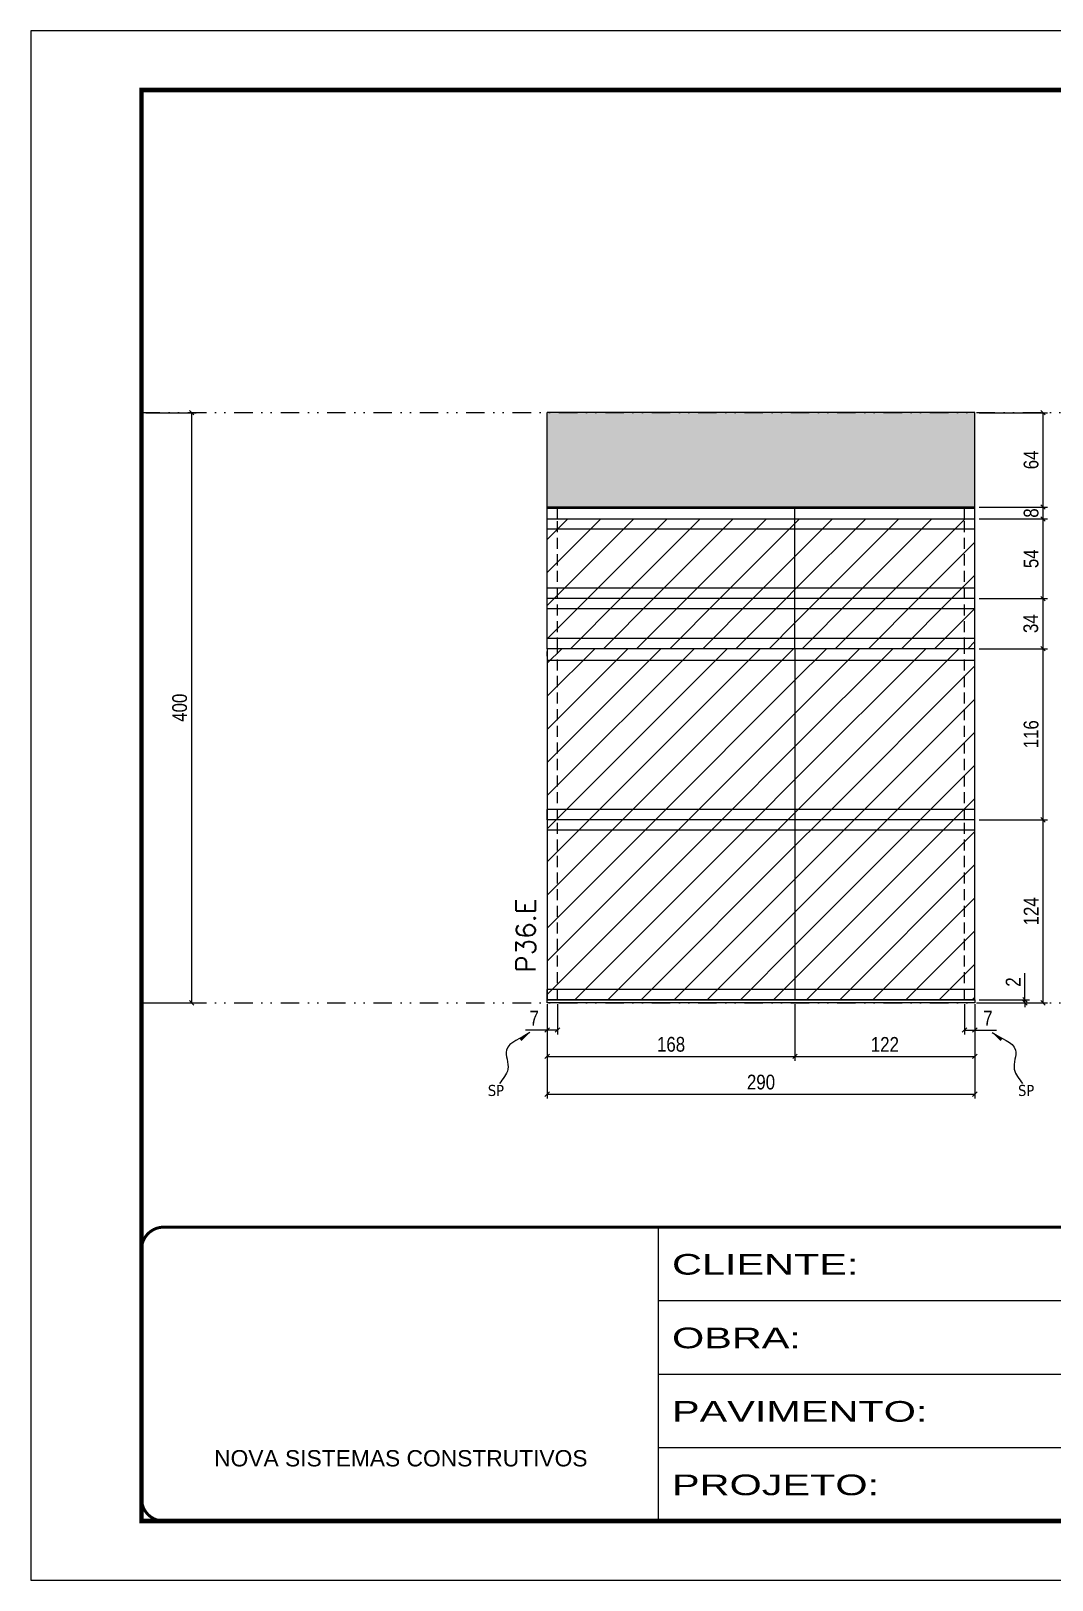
# Model space of a CAD drawing. Extents: x 28748 to 35002, y 14885 to 43501.
# Drawn here: x 30333 to 31026, y 24074 to 25124 of the extents above; entities that cross this region are included whole.
import ezdxf

# ---------------------------------------------------------------- set-up
doc = ezdxf.new("R2010")
doc.units = 0
for name, pattern in [('CONTINUO', [0]), ('DASHED', [0.75, 0.5, -0.25]), ('DIVIDE2', [0.625, 0.25, -0.125, 0, -0.125, 0, -0.125]), ('HIDDEN', [0.375, 0.25, -0.125])]:
    doc.linetypes.add(name, pattern=pattern)
for name, color, linetype in [('COTA', 241, 'Continuous'), ('Nível', 160, 'Continuous'), ('Painéis', 200, 'Continuous'), ('Sarrafo de Pressão', 42, 'HIDDEN'), ('texto', 7, 'Continuous')]:
    doc.layers.add(name, color=color, linetype=linetype)
for name, color, linetype, lineweight in [('Folhas', 255, 'Continuous', 9), ('Hachura', 251, 'Continuous', 9), ('Sarr 2.2x7', 40, 'Continuous', 9), ('SARRAFO DE PRESSAO', 251, 'DASHED', 9), ('Texto Seção', 7, 'Continuous', 15)]:
    doc.layers.add(name, color=color, linetype=linetype, lineweight=lineweight)
doc.styles.add('ARIAL', font='arial.ttf')
doc.styles.add('COTA TECNICA', font='techl___.ttf', dxfattribs={"height": 10})
doc.styles.add('COTA TECNICA-50', font='techl___.ttf', dxfattribs={"height": 10})
doc.styles.add('REGUA-120', font='ROMANS.shx', dxfattribs={"height": 15})
doc.styles.get("Standard").update_dxf_attribs({"font": 'arial.ttf'})
doc.styles.add('Tecnologia', font='')
doc.styles.get('Tecnologia').set_extended_font_data('Forgotten Futurist')
doc.dimstyles.new('COTA PAINEL-50', dxfattribs={"dimtxt": 10, "dimasz": 3, "dimexe": 3, "dimexo": 3, "dimgap": 3, "dimtad": 1, "dimdec": 1, "dimzin": 12, "dimdsep": 46, "dimtxsty": 'COTA TECNICA-50', "dimblk1": 'OBLIQUE', "dimblk2": 'OBLIQUE', "dimsah": 1, "dimcen": 0.9, "dimclrd": 4, "dimclre": 4, "dimclrt": 240, "dimadec": 1, "dimazin": 3, "dimtfac": 1, "dimtdec": 1, "dimtmove": 0, "dimatfit": 3, "dimfxl": 1, "dimtolj": 1, "dimtzin": 12, "dimarcsym": 0})
doc.dimstyles.new('PAINEL', dxfattribs={"dimtxt": 10, "dimasz": 3, "dimexe": 3, "dimexo": 3, "dimgap": 3, "dimtad": 1, "dimdec": 1, "dimzin": 12, "dimdsep": 46, "dimtxsty": 'COTA TECNICA', "dimblk1": 'OBLIQUE', "dimblk2": 'OBLIQUE', "dimsah": 1, "dimcen": 0.9, "dimclrd": 4, "dimclre": 4, "dimclrt": 240, "dimadec": 1, "dimazin": 3, "dimtfac": 1, "dimtdec": 1, "dimtmove": 0, "dimatfit": 3, "dimfxl": 1, "dimtolj": 1, "dimtzin": 12, "dimarcsym": 0})
doc.dimstyles.get("Standard").update_dxf_attribs({"dimtxt": 0.18, "dimasz": 0.18, "dimexe": 0.18, "dimexo": 0.0625, "dimgap": 0.09, "dimtad": 0, "dimtih": 1, "dimtoh": 1, "dimdec": 4, "dimzin": 0, "dimdsep": 46, "dimtxsty": 'Standard', "dimcen": 0.09, "dimadec": 0, "dimazin": 0, "dimtfac": 1, "dimtdec": 4, "dimtofl": 0, "dimtmove": 0, "dimatfit": 3, "dimfxl": 1, "dimtolj": 1, "dimtzin": 0, "dimarcsym": 0})
pattern_1 = [(45, (-98687.658, -2076.637), (-11.2253202, 11.2253202), [])]

# ---------------------------------------------------------------- blocks, each defined once
blk = doc.blocks.new('9999999999')
at = {"color": 30, "linetype": 'CONTINUO'}
for p, q in [((98564.6, 34230.2), (98564.6, 34429.4)), ((98564.6, 34379.6), (99584, 34379.6)), ((98564.6, 34329.8), (99488, 34329.8)), ((98564.6, 34280), (99488, 34280))]:
    blk.add_line(p, q, dxfattribs=at)
at = {"color": 30, "linetype": 'CONTINUO', "const_width": 2}
blk.add_lwpolyline([(99584, 34230.2), (99584, 34414.4, 0.414214), (99569, 34429.4), (98229, 34429.4, 0.414214), (98214, 34414.4), (98214, 34245.2, 0.414214), (98229, 34230.2), (99584, 34230.2)], format="xyb", dxfattribs=at)
at = {"layer": 'Folhas'}
blk.add_lwpolyline([(98139, 34190.2), (99624, 34190.2), (99624, 35240.2), (98139, 35240.2)], close=True, dxfattribs=at)
at = {"layer": 'Folhas', "color": 30, "const_width": 3}
blk.add_lwpolyline([(98214, 34230.2), (99584, 34230.2), (99584, 35200.2), (98214, 35200.2)], close=True, dxfattribs=at)
at = {"color": 7, "linetype": 'Continuous', "ltscale": 5, "style": 'ARIAL'}
blk.add_text('NOVA SISTEMAS CONSTRUTIVOS', height=11.059, dxfattribs=at).set_placement((98263.2, 34267.2))
at = {"layer": 'Folhas', "color": 7, "style": 'Tecnologia', "width": 1.5}
for s, p in [('CLIENTE:', (98573.7, 34397.2)), ('OBRA:', (98573.7, 34347.3)), ('PAVIMENTO:', (98573.7, 34297.5)), ('PROJETO:', (98573.7, 34247.7))]:
    blk.add_text(s, height=14, dxfattribs=at).set_placement(p)
blk = doc.blocks.new('_Oblique')
at = {"color": 0, "linetype": 'ByBlock', "lineweight": -2}
blk.add_line((-0.5, -0.5), (0.5, 0.5), dxfattribs=at)
blk = doc.blocks.new('*D2012')
at = {"layer": 'COTA', "color": 4, "linetype": 'ByBlock', "lineweight": -2, "transparency": 16777216}
for p, q in [((30411.3, 24864.8), (30445.3, 24864.8)), ((30442.3, 24864.8), (30442.3, 24464.8)), ((30411.3, 24464.8), (30445.3, 24464.8))]:
    blk.add_line(p, q, dxfattribs=at)
at = {"layer": 'Defpoints', "color": 0, "linetype": 'ByBlock', "transparency": 16777216}
for p in [(30408.3, 24864.8), (30408.3, 24464.8), (30442.3, 24464.8)]:
    blk.add_point(p, dxfattribs=at)
at = {"layer": 'COTA', "color": 4, "linetype": 'ByBlock', "lineweight": -2, "transparency": 16777216, "xscale": 3, "yscale": 3, "zscale": 3}
for p, rotation in [((30442.3, 24864.8), 90), ((30442.3, 24464.8), 270)]:
    blk.add_blockref('_Oblique', p, dxfattribs=dict(at, rotation=rotation))
at = {"layer": 'COTA', "color": 240, "linetype": 'ByBlock', "transparency": 16777216, "insert": (30434.2, 24664.8), "char_height": 10, "attachment_point": 5, "rotation": 90, "style": 'COTA TECNICA'}
blk.add_mtext('\\A1;400', dxfattribs=at)
blk = doc.blocks.new('*D1275')
at = {"layer": 'COTA', "color": 4, "lineweight": -2, "transparency": 16777216}
for p, q in [((30683.4, 24463.8), (30683.4, 24399.9)), ((30973.4, 24463.8), (30973.4, 24399.9)), ((30683.4, 24402.9), (30973.4, 24402.9))]:
    blk.add_line(p, q, dxfattribs=at)
at = {"layer": 'Defpoints', "color": 0, "transparency": 16777216}
for p in [(30683.4, 24466.8), (30973.4, 24466.8), (30973.4, 24402.9)]:
    blk.add_point(p, dxfattribs=at)
at = {"layer": 'COTA', "color": 4, "lineweight": -2, "transparency": 16777216, "xscale": 3, "yscale": 3, "zscale": 3, "rotation": 180}
blk.add_blockref('_Oblique', (30683.4, 24402.9), dxfattribs=at)
at = {"layer": 'COTA', "color": 4, "lineweight": -2, "transparency": 16777216, "xscale": 3, "yscale": 3, "zscale": 3}
blk.add_blockref('_Oblique', (30973.4, 24402.9), dxfattribs=at)
at = {"layer": 'COTA', "color": 240, "transparency": 16777216, "insert": (30828.4, 24411), "char_height": 10, "attachment_point": 5, "style": 'COTA TECNICA'}
blk.add_mtext('\\A1;290', dxfattribs=at)
blk = doc.blocks.new('*D1276')
at = {"layer": 'COTA', "color": 4, "lineweight": -2, "transparency": 16777216}
for p, q in [((30683.4, 24461.8), (30683.4, 24443.3)), ((30690.4, 24463.8), (30690.4, 24443.3)), ((30683.4, 24446.3), (30668.7, 24446.3)), ((30690.4, 24446.3), (30683.4, 24446.3))]:
    blk.add_line(p, q, dxfattribs=at)
at = {"layer": 'Defpoints', "color": 0, "transparency": 16777216}
for p in [(30690.4, 24466.8), (30683.4, 24464.8), (30683.4, 24446.3)]:
    blk.add_point(p, dxfattribs=at)
at = {"layer": 'COTA', "color": 4, "lineweight": -2, "transparency": 16777216, "xscale": 3, "yscale": 3, "zscale": 3, "rotation": 180}
blk.add_blockref('_Oblique', (30683.4, 24446.3), dxfattribs=at)
at = {"layer": 'COTA', "color": 4, "lineweight": -2, "transparency": 16777216, "xscale": 3, "yscale": 3, "zscale": 3}
blk.add_blockref('_Oblique', (30690.4, 24446.3), dxfattribs=at)
at = {"layer": 'COTA', "color": 240, "transparency": 16777216, "insert": (30674.6, 24454.4), "char_height": 10, "attachment_point": 5, "style": 'COTA TECNICA-50'}
blk.add_mtext('\\A1;7', dxfattribs=at)
blk = doc.blocks.new('*D1277')
at = {"layer": 'COTA', "color": 4, "lineweight": -2, "transparency": 16777216}
for p, q in [((30966.4, 24463.8), (30966.4, 24443.3)), ((30973.4, 24461.8), (30973.4, 24443.3)), ((30966.4, 24446.3), (30973.4, 24446.3)), ((30973.4, 24446.3), (30988.2, 24446.3))]:
    blk.add_line(p, q, dxfattribs=at)
at = {"layer": 'Defpoints', "color": 0, "transparency": 16777216}
for p in [(30966.4, 24466.8), (30973.4, 24464.8), (30973.4, 24446.3)]:
    blk.add_point(p, dxfattribs=at)
at = {"layer": 'COTA', "color": 4, "lineweight": -2, "transparency": 16777216, "xscale": 3, "yscale": 3, "zscale": 3, "rotation": 180}
blk.add_blockref('_Oblique', (30966.4, 24446.3), dxfattribs=at)
at = {"layer": 'COTA', "color": 4, "lineweight": -2, "transparency": 16777216, "xscale": 3, "yscale": 3, "zscale": 3}
blk.add_blockref('_Oblique', (30973.4, 24446.3), dxfattribs=at)
at = {"layer": 'COTA', "color": 240, "transparency": 16777216, "insert": (30982.3, 24454.4), "char_height": 10, "attachment_point": 5, "style": 'COTA TECNICA-50'}
blk.add_mtext('\\A1;7', dxfattribs=at)
blk = doc.blocks.new('*D1278')
at = {"layer": 'COTA', "color": 4, "lineweight": -2, "transparency": 16777216}
for p, q in [((30976.4, 24588.8), (31022.7, 24588.8)), ((31019.7, 24464.8), (31019.7, 24588.8)), ((30976.4, 24464.8), (31022.7, 24464.8))]:
    blk.add_line(p, q, dxfattribs=at)
at = {"layer": 'Defpoints', "color": 0, "transparency": 16777216}
for p in [(30973.4, 24588.8), (31019.7, 24588.8), (30973.4, 24464.8)]:
    blk.add_point(p, dxfattribs=at)
at = {"layer": 'COTA', "color": 4, "lineweight": -2, "transparency": 16777216, "xscale": 3, "yscale": 3, "zscale": 3}
for p, rotation in [((31019.7, 24588.8), 90), ((31019.7, 24464.8), 270)]:
    blk.add_blockref('_Oblique', p, dxfattribs=dict(at, rotation=rotation))
at = {"layer": 'COTA', "color": 240, "transparency": 16777216, "insert": (31011.6, 24526.8), "char_height": 10, "attachment_point": 5, "rotation": 90, "style": 'COTA TECNICA-50'}
blk.add_mtext('\\A1;124', dxfattribs=at)
blk = doc.blocks.new('*D1279')
at = {"layer": 'COTA', "color": 4, "lineweight": -2, "transparency": 16777216}
for p, q in [((31007.4, 24466.8), (31007.4, 24484.9)), ((30976.4, 24466.8), (31010.4, 24466.8)), ((31007.4, 24464.8), (31007.4, 24466.8)), ((30976.4, 24464.8), (31010.4, 24464.8)), ((31007.4, 24464.8), (31007.4, 24461.8))]:
    blk.add_line(p, q, dxfattribs=at)
at = {"layer": 'Defpoints', "color": 0, "transparency": 16777216}
for p in [(30973.4, 24466.8), (30973.4, 24464.8), (31007.4, 24464.8)]:
    blk.add_point(p, dxfattribs=at)
at = {"layer": 'COTA', "color": 4, "lineweight": -2, "transparency": 16777216, "xscale": 3, "yscale": 3, "zscale": 3}
for p, rotation in [((31007.4, 24466.8), 270), ((31007.4, 24464.8), 90)]:
    blk.add_blockref('_Oblique', p, dxfattribs=dict(at, rotation=rotation))
at = {"layer": 'COTA', "color": 240, "transparency": 16777216, "insert": (30999.4, 24478.9), "char_height": 10, "attachment_point": 5, "rotation": 90, "style": 'COTA TECNICA-50'}
blk.add_mtext('\\A1;2', dxfattribs=at)
blk = doc.blocks.new('*D1280')
at = {"layer": 'COTA', "color": 4, "linetype": 'ByBlock', "lineweight": -2, "transparency": 16777216}
for p, q in [((30976.4, 24704.8), (31022.7, 24704.8)), ((31019.7, 24588.8), (31019.7, 24704.8)), ((30976.4, 24588.8), (31022.7, 24588.8))]:
    blk.add_line(p, q, dxfattribs=at)
at = {"layer": 'Defpoints', "color": 0, "linetype": 'ByBlock', "transparency": 16777216}
for p in [(30973.4, 24704.8), (31019.7, 24704.8), (30973.4, 24588.8)]:
    blk.add_point(p, dxfattribs=at)
at = {"layer": 'COTA', "color": 4, "linetype": 'ByBlock', "lineweight": -2, "transparency": 16777216, "xscale": 3, "yscale": 3, "zscale": 3}
for p, rotation in [((31019.7, 24704.8), 90), ((31019.7, 24588.8), 270)]:
    blk.add_blockref('_Oblique', p, dxfattribs=dict(at, rotation=rotation))
at = {"layer": 'COTA', "color": 240, "linetype": 'ByBlock', "transparency": 16777216, "insert": (31011.6, 24646.8), "char_height": 10, "attachment_point": 5, "rotation": 90, "style": 'COTA TECNICA'}
blk.add_mtext('\\A1;116', dxfattribs=at)
blk = doc.blocks.new('*D1281')
at = {"layer": 'COTA', "color": 4, "linetype": 'ByBlock', "lineweight": -2, "transparency": 16777216}
for p, q in [((30683.4, 24463.8), (30683.4, 24425.5)), ((30851.4, 24463.8), (30851.4, 24425.5)), ((30683.4, 24428.5), (30851.4, 24428.5))]:
    blk.add_line(p, q, dxfattribs=at)
at = {"layer": 'Defpoints', "color": 0, "linetype": 'ByBlock', "transparency": 16777216}
for p in [(30683.4, 24466.8), (30851.4, 24466.8), (30851.4, 24428.5)]:
    blk.add_point(p, dxfattribs=at)
at = {"layer": 'COTA', "color": 4, "linetype": 'ByBlock', "lineweight": -2, "transparency": 16777216, "xscale": 3, "yscale": 3, "zscale": 3, "rotation": 180}
blk.add_blockref('_Oblique', (30683.4, 24428.5), dxfattribs=at)
at = {"layer": 'COTA', "color": 4, "linetype": 'ByBlock', "lineweight": -2, "transparency": 16777216, "xscale": 3, "yscale": 3, "zscale": 3}
blk.add_blockref('_Oblique', (30851.4, 24428.5), dxfattribs=at)
at = {"layer": 'COTA', "color": 240, "linetype": 'ByBlock', "transparency": 16777216, "insert": (30767.4, 24436.6), "char_height": 10, "attachment_point": 5, "style": 'COTA TECNICA'}
blk.add_mtext('\\A1;168', dxfattribs=at)
blk = doc.blocks.new('*D2013')
at = {"layer": 'COTA', "color": 4, "linetype": 'ByBlock', "lineweight": -2, "transparency": 16777216}
for p, q in [((30851.4, 24463.8), (30851.4, 24425.5)), ((30973.4, 24461.8), (30973.4, 24425.5)), ((30851.4, 24428.5), (30973.4, 24428.5))]:
    blk.add_line(p, q, dxfattribs=at)
at = {"layer": 'Defpoints', "color": 0, "linetype": 'ByBlock', "transparency": 16777216}
for p in [(30851.4, 24466.8), (30973.4, 24464.8), (30973.4, 24428.5)]:
    blk.add_point(p, dxfattribs=at)
at = {"layer": 'COTA', "color": 4, "linetype": 'ByBlock', "lineweight": -2, "transparency": 16777216, "xscale": 3, "yscale": 3, "zscale": 3, "rotation": 180}
blk.add_blockref('_Oblique', (30851.4, 24428.5), dxfattribs=at)
at = {"layer": 'COTA', "color": 4, "linetype": 'ByBlock', "lineweight": -2, "transparency": 16777216, "xscale": 3, "yscale": 3, "zscale": 3}
blk.add_blockref('_Oblique', (30973.4, 24428.5), dxfattribs=at)
at = {"layer": 'COTA', "color": 240, "linetype": 'ByBlock', "transparency": 16777216, "insert": (30912.4, 24436.6), "char_height": 10, "attachment_point": 5, "style": 'COTA TECNICA'}
blk.add_mtext('\\A1;122', dxfattribs=at)
blk = doc.blocks.new('*D1964')
at = {"layer": 'COTA', "color": 4, "lineweight": -2, "transparency": 16777216}
for p, q in [((30976.4, 24738.8), (31022.7, 24738.8)), ((31019.7, 24704.8), (31019.7, 24738.8)), ((30976.4, 24704.8), (31022.7, 24704.8))]:
    blk.add_line(p, q, dxfattribs=at)
at = {"layer": 'Defpoints', "color": 0, "transparency": 16777216}
for p in [(30973.4, 24738.8), (31019.7, 24738.8), (30973.4, 24704.8)]:
    blk.add_point(p, dxfattribs=at)
at = {"layer": 'COTA', "color": 4, "lineweight": -2, "transparency": 16777216, "xscale": 3, "yscale": 3, "zscale": 3}
for p, rotation in [((31019.7, 24738.8), 90), ((31019.7, 24704.8), 270)]:
    blk.add_blockref('_Oblique', p, dxfattribs=dict(at, rotation=rotation))
at = {"layer": 'COTA', "color": 240, "transparency": 16777216, "insert": (31011.4, 24721.8), "char_height": 10, "attachment_point": 5, "rotation": 90, "style": 'COTA TECNICA'}
blk.add_mtext('\\A1;34', dxfattribs=at)
blk = doc.blocks.new('*D1965')
at = {"layer": 'COTA', "color": 4, "lineweight": -2, "transparency": 16777216}
for p, q in [((30976.4, 24864.8), (31022.7, 24864.8)), ((31019.7, 24800.8), (31019.7, 24864.8)), ((30976.4, 24800.8), (31022.7, 24800.8))]:
    blk.add_line(p, q, dxfattribs=at)
at = {"layer": 'Defpoints', "color": 0, "transparency": 16777216}
for p in [(30973.4, 24864.8), (31019.7, 24864.8), (30973.4, 24800.8)]:
    blk.add_point(p, dxfattribs=at)
at = {"layer": 'COTA', "color": 4, "lineweight": -2, "transparency": 16777216, "xscale": 3, "yscale": 3, "zscale": 3}
for p, rotation in [((31019.7, 24864.8), 90), ((31019.7, 24800.8), 270)]:
    blk.add_blockref('_Oblique', p, dxfattribs=dict(at, rotation=rotation))
at = {"layer": 'COTA', "color": 240, "transparency": 16777216, "insert": (31011.6, 24832.8), "char_height": 10, "attachment_point": 5, "rotation": 90, "style": 'COTA TECNICA'}
blk.add_mtext('\\A1;64', dxfattribs=at)
blk = doc.blocks.new('*D2345')
at = {"layer": 'COTA', "color": 4, "lineweight": -2, "transparency": 16777216}
for p, q in [((30976.4, 24792.8), (31022.7, 24792.8)), ((31019.7, 24738.8), (31019.7, 24792.8)), ((30976.4, 24738.8), (31022.7, 24738.8))]:
    blk.add_line(p, q, dxfattribs=at)
at = {"layer": 'Defpoints', "color": 0, "transparency": 16777216}
for p in [(30973.4, 24792.8), (31019.7, 24792.8), (30973.4, 24738.8)]:
    blk.add_point(p, dxfattribs=at)
at = {"layer": 'COTA', "color": 4, "lineweight": -2, "transparency": 16777216, "xscale": 3, "yscale": 3, "zscale": 3}
for p, rotation in [((31019.7, 24792.8), 90), ((31019.7, 24738.8), 270)]:
    blk.add_blockref('_Oblique', p, dxfattribs=dict(at, rotation=rotation))
at = {"layer": 'COTA', "color": 240, "transparency": 16777216, "insert": (31011.6, 24765.8), "char_height": 10, "attachment_point": 5, "rotation": 90, "style": 'COTA TECNICA'}
blk.add_mtext('\\A1;54', dxfattribs=at)
blk = doc.blocks.new('*D2647')
at = {"layer": 'COTA', "color": 4, "lineweight": -2, "transparency": 16777216}
for p, q in [((30976.4, 24800.8), (31022.7, 24800.8)), ((30976.4, 24792.8), (31022.7, 24792.8)), ((31019.7, 24792.8), (31019.7, 24800.8))]:
    blk.add_line(p, q, dxfattribs=at)
at = {"layer": 'Defpoints', "color": 0, "transparency": 16777216}
for p in [(30973.4, 24800.8), (30973.4, 24792.8), (31019.7, 24800.8)]:
    blk.add_point(p, dxfattribs=at)
at = {"layer": 'COTA', "color": 4, "lineweight": -2, "transparency": 16777216, "xscale": 3, "yscale": 3, "zscale": 3}
for p, rotation in [((31019.7, 24800.8), 90), ((31019.7, 24792.8), 270)]:
    blk.add_blockref('_Oblique', p, dxfattribs=dict(at, rotation=rotation))
at = {"layer": 'COTA', "color": 240, "transparency": 16777216, "insert": (31011.6, 24796.8), "char_height": 10, "attachment_point": 5, "rotation": 90, "style": 'COTA TECNICA'}
blk.add_mtext('\\A1;8', dxfattribs=at)

msp = doc.modelspace()

# ---------------------------------------------------------------- hatches: boundary and pattern name
at = {"layer": 'COTA', "linetype": 'ByBlock'}
h = msp.add_hatch(dxfattribs=at)
h.set_pattern_fill('AR-CONC', color=256, scale=0.03)
h.set_pattern_definition([(50, (22615.8086, 35577.31), (5.46554, -0.4781726), [0.5715, -6.2865]), (355, (22615.8086, 35577.31), (-1.0573026, 5.7317054), [0.4572, -5.0292175]), (100.451445, (22616.264, 35577.2703), (4.4082374, 5.2535326), [0.4857003, -5.3427073]), (46.1842, (22615.8086, 35578.834), (8.1323712, -1.26127), [0.85725, -9.42975]), (96.63556, (22616.486, 35578.729), (7.122124, 7.4227837), [0.7285507, -8.014068]), (351.18415, (22615.809, 35578.834), (7.122124, 7.4227837), [0.685799, -7.543792]), (21, (22616.5706, 35578.453), (4.5484317, -3.067956), [0.5715, -6.2865]), (326, (22616.5706, 35578.453), (1.8540609, 5.525639), [0.4572, -5.0292]), (71.451445, (22616.9496, 35578.1975), (6.4024926, 2.457683), [0.4857003, -5.3426981]), (37.5, (22615.8086, 35577.3102), (0.0926581, 2.53665117), [0, -4.96824, 0, -5.1054, 0, -5.04825]), (7.5, (22615.8086, 35577.3102), (2.0045899, 3.00541724), [0, -2.91084, 0, -4.85394, 0, -1.92405]), (327.5, (22614.1093, 35577.3102), (4.06771786, -0.17186232), [0, -1.905, 0, -5.9436, 0, -7.8867]), (317.5, (22613.3473, 35577.31), (4.4438754, 0.7627947), [0, -2.4765, 0, -3.94716, 0, -5.6007])])
h.paths.add_polyline_path([(30939.42, 24800.83), (30973.42, 24800.83), (30973.42, 24864.83), (30683.42, 24864.83), (30683.42, 24800.83)])
at = {"layer": 'Hachura'}
h = msp.add_hatch(dxfattribs=at)
h.set_pattern_fill('ANSI31', color=256, scale=5)
h.paths.add_polyline_path([(30851.42, 24792.83), (30683.42, 24792.83), (30683.42, 24738.83), (30851.42, 24738.83)])
h = msp.add_hatch(dxfattribs=at)
h.set_pattern_fill('ANSI31', color=256, scale=5)
h.paths.add_polyline_path([(30973.42, 24792.83), (30851.42, 24792.83), (30851.42, 24738.83), (30973.42, 24738.83)])
h = msp.add_hatch(dxfattribs=at)
h.set_pattern_fill('ANSI31', color=256, scale=5)
h.paths.add_polyline_path([(30851.42, 24738.83), (30683.42, 24738.83), (30683.42, 24704.83), (30851.42, 24704.83)])
h = msp.add_hatch(dxfattribs=at)
h.set_pattern_fill('ANSI31', color=256, scale=5)
h.paths.add_polyline_path([(30973.42, 24738.83), (30851.42, 24738.83), (30851.42, 24704.83), (30973.42, 24704.83)])
at = {"layer": 'Hachura', "linetype": 'ByBlock'}
h = msp.add_hatch(dxfattribs=at)
h.set_pattern_fill('ANSI31', color=256, scale=5)
h.set_pattern_definition(pattern_1)
h.paths.add_polyline_path([(30683.42, 24704.83), (30683.42, 24588.83), (30851.42, 24588.83), (30851.42, 24704.83)])
h = msp.add_hatch(dxfattribs=at)
h.set_pattern_fill('ANSI31', color=256, scale=5)
h.set_pattern_definition(pattern_1)
h.paths.add_polyline_path([(30851.42, 24588.83), (30973.42, 24588.83), (30973.42, 24704.83), (30851.42, 24704.83)])
h = msp.add_hatch(dxfattribs=at)
h.set_pattern_fill('ANSI31', color=256, scale=5)
h.set_pattern_definition(pattern_1)
h.paths.add_polyline_path([(30683.42, 24588.83), (30683.42, 24466.83), (30851.42, 24466.83), (30851.42, 24588.83)])
h = msp.add_hatch(dxfattribs=at)
h.set_pattern_fill('ANSI31', color=256, scale=5)
h.set_pattern_definition(pattern_1)
h.paths.add_polyline_path([(30851.42, 24588.83), (30851.42, 24466.83), (30973.42, 24466.83), (30973.42, 24588.83)])

# ---------------------------------------------------------------- linework, layer by layer
at = {"layer": 'COTA', "linetype": 'ByBlock'}
for p, q in [((30683.42, 24800.83), (30683.42, 24864.83)), ((30973.42, 24864.83), (30683.42, 24864.83)), ((30973.42, 24800.83), (30973.42, 24864.83))]:
    msp.add_line(p, q, dxfattribs=at)
at = {"layer": 'Nível', "color": 4, "linetype": 'DIVIDE2', "ltscale": 50}
for p, q in [((30408.34, 24864.83), (31778.34, 24864.83)), ((30408.34, 24464.83), (31778.34, 24464.83))]:
    msp.add_line(p, q, dxfattribs=at)
at = {"layer": 'Painéis'}
for p, q in [((30939.42, 24800.83), (30683.42, 24800.83)), ((30973.42, 24800.83), (30683.42, 24800.83)), ((30683.42, 24792.83), (30683.42, 24800.83)), ((30683.42, 24738.83), (30683.42, 24792.83)), ((30683.42, 24792.83), (30973.42, 24792.83)), ((30851.42, 24792.83), (30851.42, 24800.83)), ((30851.42, 24738.83), (30851.42, 24792.83)), ((30939.42, 24800.83), (30939.42, 24800.83)), ((30973.42, 24800.83), (30939.42, 24800.83)), ((30973.42, 24792.83), (30973.42, 24800.83)), ((30973.42, 24738.83), (30973.42, 24792.83)), ((30683.42, 24704.83), (30683.42, 24738.83)), ((30939.42, 24738.83), (30683.42, 24738.83)), ((30973.42, 24738.83), (30683.42, 24738.83)), ((30851.42, 24704.83), (30851.42, 24738.83)), ((30939.42, 24738.83), (30939.42, 24738.83)), ((30973.42, 24738.83), (30939.42, 24738.83)), ((30973.42, 24704.83), (30973.42, 24738.83)), ((30973.42, 24704.83), (30683.42, 24704.83)), ((30973.42, 24704.83), (30683.42, 24704.83)), ((30683.42, 24704.83), (30683.42, 24466.83)), ((30851.42, 24704.83), (30851.42, 24466.83)), ((30973.42, 24466.83), (30973.42, 24704.83)), ((30973.42, 24588.83), (30683.42, 24588.83)), ((30683.42, 24466.83), (30973.42, 24466.83))]:
    msp.add_line(p, q, dxfattribs=at)
msp.add_lwpolyline([(30683.42, 24466.83), (30973.42, 24466.83), (30973.42, 24464.83), (30683.42, 24464.83)], close=True, dxfattribs=at)
at = {"layer": 'Sarr 2.2x7'}
for p, q in [((30973.42, 24799.83), (30683.42, 24799.83)), ((30973.42, 24785.83), (30683.42, 24785.83)), ((30973.42, 24745.83), (30683.42, 24745.83)), ((30973.42, 24731.83), (30683.42, 24731.83)), ((30973.42, 24711.83), (30683.42, 24711.83)), ((30973.42, 24696.83), (30683.42, 24696.83)), ((30973.42, 24595.83), (30683.42, 24595.83)), ((30973.42, 24581.83), (30683.42, 24581.83)), ((30973.42, 24473.83), (30683.42, 24473.83)), ((30973.42, 24466.83), (30683.42, 24466.83))]:
    msp.add_line(p, q, dxfattribs=at)
at = {"layer": 'Sarr 2.2x7', "linetype": 'Continuous'}
for p, q in [((30683.42, 24699.83), (30683.42, 24702.83)), ((30683.42, 24588.83), (30683.42, 24595.83)), ((30973.42, 24588.83), (30973.42, 24595.83)), ((30683.42, 24466.83), (30683.42, 24473.83)), ((30973.42, 24466.83), (30973.42, 24473.83))]:
    msp.add_line(p, q, dxfattribs=at)
at = {"layer": 'Sarrafo de Pressão', "ltscale": 30}
for p, q in [((30690.42, 24792.83), (30690.42, 24800.83)), ((30690.42, 24738.83), (30690.42, 24792.83)), ((30966.42, 24792.83), (30966.42, 24800.83)), ((30966.42, 24738.83), (30966.42, 24792.83)), ((30690.42, 24704.83), (30690.42, 24738.83)), ((30966.42, 24704.83), (30966.42, 24738.83)), ((30690.42, 24588.83), (30690.42, 24704.83)), ((30966.42, 24588.83), (30966.42, 24704.83)), ((30690.42, 24466.83), (30690.42, 24588.83)), ((30966.42, 24466.83), (30966.42, 24588.83))]:
    msp.add_line(p, q, dxfattribs=at)

# ---------------------------------------------------------------- block references
at = {"layer": 'SARRAFO DE PRESSAO', "color": 6, "linetype": 'ByBlock'}
msp.add_blockref('9999999999', (-67805.64, -10116.66), dxfattribs=at)

# ---------------------------------------------------------------- texts
at = {"layer": 'texto', "color": 0, "char_height": 7.5, "attachment_point": 5}
for insert in [(30648.65, 24405.33), (31008.2, 24405.33)]:
    msp.add_mtext('{\\fTahoma|b0|i0|c0|p34;\\C4;SP}', dxfattribs=dict(at, insert=insert))
at = {"layer": 'Texto Seção', "insert": (30675.39, 24485.29), "char_height": 13, "width": 285.3299, "attachment_point": 7, "rotation": 90, "style": 'REGUA-120'}
msp.add_mtext('P36.E', dxfattribs=at)

# ---------------------------------------------------------------- dimensions: what is measured, and where the dimension line sits
at = {"layer": 'COTA', "linetype": 'ByBlock'}
for base, p1, p2, picture, middle in [((30442.34, 24464.83), (30408.34, 24864.83), (30408.34, 24464.83), '*D2012', (30434.24, 24664.83)), ((31019.66, 24704.83), (30973.42, 24588.83), (30973.42, 24704.83), '*D1280', (31011.56, 24646.83))]:
    dim = msp.add_linear_dim(base=base, p1=p1, p2=p2, angle=90, dimstyle='PAINEL', dxfattribs=at)
    dim.commit()
    dim.dimension.update_dxf_attribs({"geometry": picture, "text_midpoint": middle})
at = {"layer": 'COTA'}
for base, p1, p2, angle, dimstyle, picture, middle in [((31019.66, 24864.83), (30973.42, 24800.83), (30973.42, 24864.83), 90, 'PAINEL', '*D1965', (31011.56, 24832.83)), ((31019.66, 24588.83), (30973.42, 24464.83), (30973.42, 24588.83), 90, 'COTA PAINEL-50', '*D1278', (31011.59, 24526.83)), ((30683.42, 24446.32), (30690.42, 24466.83), (30683.42, 24464.83), 180, 'COTA PAINEL-50', '*D1276', (30674.56, 24454.39))]:
    dim = msp.add_linear_dim(base=base, p1=p1, p2=p2, angle=angle, dimstyle=dimstyle, dxfattribs=at)
    dim.commit()
    dim.dimension.update_dxf_attribs({"geometry": picture, "text_midpoint": middle})
for base, p1, p2, dimstyle, picture, middle in [((31019.66, 24800.83), (30973.42, 24792.83), (30973.42, 24800.83), 'PAINEL', '*D2647', (31019.66, 24796.83)), ((31019.66, 24792.83), (30973.42, 24738.83), (30973.42, 24792.83), 'PAINEL', '*D2345', (31019.66, 24765.83)), ((31019.66, 24738.83), (30973.42, 24704.83), (30973.42, 24738.83), 'PAINEL', '*D1964', (31019.66, 24721.83)), ((31007.43, 24464.83), (30973.42, 24466.83), (30973.42, 24464.83), 'COTA PAINEL-50', '*D1279', (31007.43, 24478.88))]:
    dim = msp.add_linear_dim(base=base, p1=p1, p2=p2, angle=90, dimstyle=dimstyle, dxfattribs=at)
    dim.commit()
    dim.dimension.update_dxf_attribs({"geometry": picture, "text_midpoint": middle, "dimtype": 160})
dim = msp.add_linear_dim(base=(30973.42, 24402.87), p1=(30683.42, 24466.83), p2=(30973.42, 24466.83), dimstyle='PAINEL', override={"dimarcsym": 2}, dxfattribs=at)
dim.commit()
dim.dimension.update_dxf_attribs({"geometry": '*D1275', "text_midpoint": (30828.42, 24411)})
at = {"layer": 'COTA', "linetype": 'ByBlock'}
dim = msp.add_linear_dim(base=(30851.42, 24428.52), p1=(30683.42, 24466.83), p2=(30851.42, 24466.83), dimstyle='PAINEL', dxfattribs=at)
dim.commit()
dim.dimension.update_dxf_attribs({"geometry": '*D1281', "text_midpoint": (30767.42, 24436.64)})
dim = msp.add_linear_dim(base=(30973.42, 24428.52), p1=(30851.42, 24466.83), p2=(30973.42, 24464.83), dimstyle='PAINEL', override={"dimtmove": 1}, dxfattribs=at)
dim.commit()
dim.dimension.update_dxf_attribs({"geometry": '*D2013', "text_midpoint": (30912.42, 24436.57)})
at = {"layer": 'COTA'}
dim = msp.add_linear_dim(base=(30973.42, 24446.32), p1=(30966.42, 24466.83), p2=(30973.42, 24464.83), dimstyle='COTA PAINEL-50', dxfattribs=at)
dim.commit()
dim.dimension.update_dxf_attribs({"geometry": '*D1277', "text_midpoint": (30982.29, 24454.39)})

# ---------------------------------------------------------------- leaders
at = {"layer": 'COTA', "path_type": 1}
for points in [[(30671.59, 24444.65), (30655.81, 24432.81), (30656.73, 24419.8), (30651.18, 24410.02)], [(30985.25, 24444.65), (31001.04, 24432.81), (31000.11, 24419.8), (31005.66, 24410.02)]]:
    msp.add_leader(points, dimstyle='Standard', override={"dimasz": 8}, dxfattribs=at)

doc.saveas('drawing.dxf')
